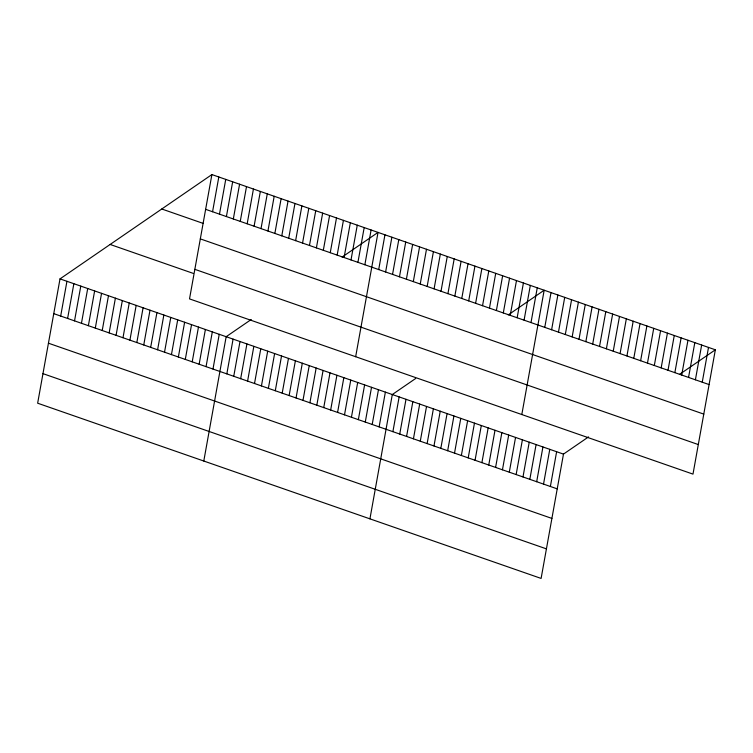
<?xml version="1.0" encoding="UTF-8"?>
<svg xmlns="http://www.w3.org/2000/svg" width="753" height="753" viewBox="0 0 753 753"><rect width="100%" height="100%" fill="white"/><g stroke="black" fill="none" stroke-linecap="round" stroke-linejoin="round"><path stroke-width="1.13" d="M211.894 174.574L189.521 298.894L692.986 474.117L715.35 349.797L211.894 174.574L60.014 278.883L37.65 403.203L541.106 578.426L563.479 454.106L588.535 436.9M60.682 316.053L66.942 281.293M67.61 318.463L73.86 283.702M74.528 320.872L80.787 286.112M81.456 323.282L87.706 288.521M88.374 325.691L94.633 290.931M95.302 328.101L101.551 293.341M102.22 330.511L108.479 295.75M109.147 332.92L115.397 298.16M116.066 335.33L122.325 300.569M122.993 337.739L129.243 302.979M129.911 340.149L136.171 305.389M136.83 342.559L143.089 307.798M143.757 344.968L150.007 310.208M150.675 347.378L156.935 312.608M157.603 349.787L163.853 315.018M164.521 352.197L170.78 317.427M171.449 354.607L177.699 319.837M178.367 357.016L184.626 322.246M185.294 359.426L191.544 324.656M212.562 211.744L218.812 176.983M192.213 361.835L198.472 327.066M219.481 214.153L225.74 179.393M199.14 364.245L205.39 329.475M226.408 216.563L232.658 181.802M206.058 366.645L212.318 331.885M233.326 218.972L239.586 184.212M212.986 369.055L219.236 334.294M240.254 221.382L246.504 186.622M203.79 461.024L226.164 336.704L251.22 319.498M247.172 223.792L253.432 189.031M226.832 373.874L233.082 339.114M254.1 226.201L260.35 191.441M233.75 376.284L240 341.523M261.018 228.611L267.277 193.85M240.668 378.693L246.928 343.933M267.936 231.02L274.196 196.26M247.596 381.103L253.846 346.342M274.864 233.43L281.114 198.67M254.514 383.512L260.773 348.752M281.782 235.84L288.041 201.079M261.442 385.922L267.691 351.162M288.71 238.249L294.96 203.489M268.36 388.332L274.619 353.571M295.628 240.659L301.887 205.898M275.287 390.741L281.537 355.981M302.555 243.068L308.805 208.308M282.206 393.151L288.465 358.39M309.474 245.478L315.733 210.718M289.133 395.56L295.383 360.8M316.401 247.888L322.651 213.127M296.051 397.97L302.311 363.21M323.319 250.297L329.579 215.537M302.979 400.38L309.229 365.619M330.247 252.707L336.497 217.946M309.897 402.789L316.156 368.029M337.165 255.116L343.424 220.356M316.825 405.199L323.075 370.438M344.093 257.526L350.343 222.766M323.743 407.608L330.002 372.848M351.011 259.936L357.27 225.175M330.661 410.018L336.92 375.258M357.929 262.345L364.188 227.585M337.589 412.428L343.839 377.667M364.857 264.755L371.107 229.985M344.507 414.837L350.766 380.077M355.661 356.715L378.034 232.395L342.116 257.065M351.435 417.247L357.684 382.486M378.703 269.574L384.952 234.804M358.353 419.656L364.612 384.896M385.621 271.984L391.88 237.214M365.28 422.066L371.53 387.306M392.548 274.393L398.798 239.623M372.198 424.476L378.458 389.715M399.466 276.803L405.726 242.033M379.126 426.885L385.376 392.125M406.394 279.212L412.644 244.443M369.93 518.845L392.304 394.534L415.694 378.467M413.312 281.622L419.572 246.852M392.897 431.676L399.146 396.916M420.24 284.022L426.49 249.262M399.739 434.057L405.999 399.297M427.158 286.432L433.417 251.671M406.582 436.439L412.842 401.678M434.086 288.841L440.336 254.081M413.435 438.82L419.685 404.06M441.004 291.251L447.263 256.491M420.278 441.211L426.537 406.441M447.922 293.661L454.181 258.9M427.13 443.592L433.38 408.832M454.85 296.07L461.1 261.31M433.973 445.974L440.232 411.213M461.768 298.48L468.027 263.719M440.825 448.355L447.075 413.595M468.695 300.889L474.945 266.129M447.668 450.736L453.927 415.976M475.614 303.299L481.873 268.539M454.52 453.127L460.77 418.357M482.541 305.709L488.791 270.948M461.363 455.509L467.622 420.748M489.459 308.118L495.719 273.358M468.206 457.89L474.465 423.13M496.387 310.528L502.637 275.767M475.058 460.271L481.308 425.511M503.305 312.937L509.565 278.177M481.901 462.653L488.16 427.892M510.233 315.347L516.483 280.587M488.753 465.034L495.003 430.274M517.151 317.757L523.41 282.996M495.596 467.425L501.856 432.655M524.079 320.166L530.328 285.406M502.449 469.806L508.699 435.046M530.997 322.576L537.256 287.815M509.292 472.187L515.551 437.427M521.81 414.545L544.174 290.225L508.256 314.895M516.144 474.569L522.394 439.808M544.767 327.367L551.017 292.606M522.987 476.95L529.237 442.19M551.61 329.748L557.869 294.988M529.83 479.341L536.089 444.571M558.462 332.139L564.712 297.369M536.682 481.722L542.932 446.962M565.305 334.52L571.565 299.76M543.525 484.104L549.784 449.343M572.158 336.902L578.408 302.141M550.377 486.485L556.627 451.725M579.001 339.283L585.26 304.523M585.853 341.664L592.103 306.904M592.696 344.046L598.955 309.285M599.539 346.436L605.798 311.667M606.391 348.818L612.641 314.057M613.234 351.199L619.493 316.439M620.086 353.581L626.336 318.82M626.929 355.962L633.188 321.202M633.781 358.353L640.031 323.583M640.624 360.734L646.883 325.974M647.476 363.115L653.726 328.355M654.319 365.497L660.569 330.736M661.162 367.878L667.422 333.118M668.015 370.26L674.264 335.499M674.857 372.65L681.117 337.881M681.71 375.032L687.96 340.271M688.553 377.413L694.812 342.653M695.405 379.794L701.655 345.034M702.248 382.176L708.507 347.415M679.432 374.467L715.35 349.797M205.635 209.334L709.091 384.567M161.773 208.995L203.31 223.453M200.317 238.889L703.782 414.112M194.839 269.339L698.295 444.562M110.136 244.461L193.21 273.377M60.014 278.883L563.479 454.106M53.764 313.643L557.22 488.866M48.446 343.199L551.902 518.422M42.968 373.648L546.424 548.871"/></g></svg>
